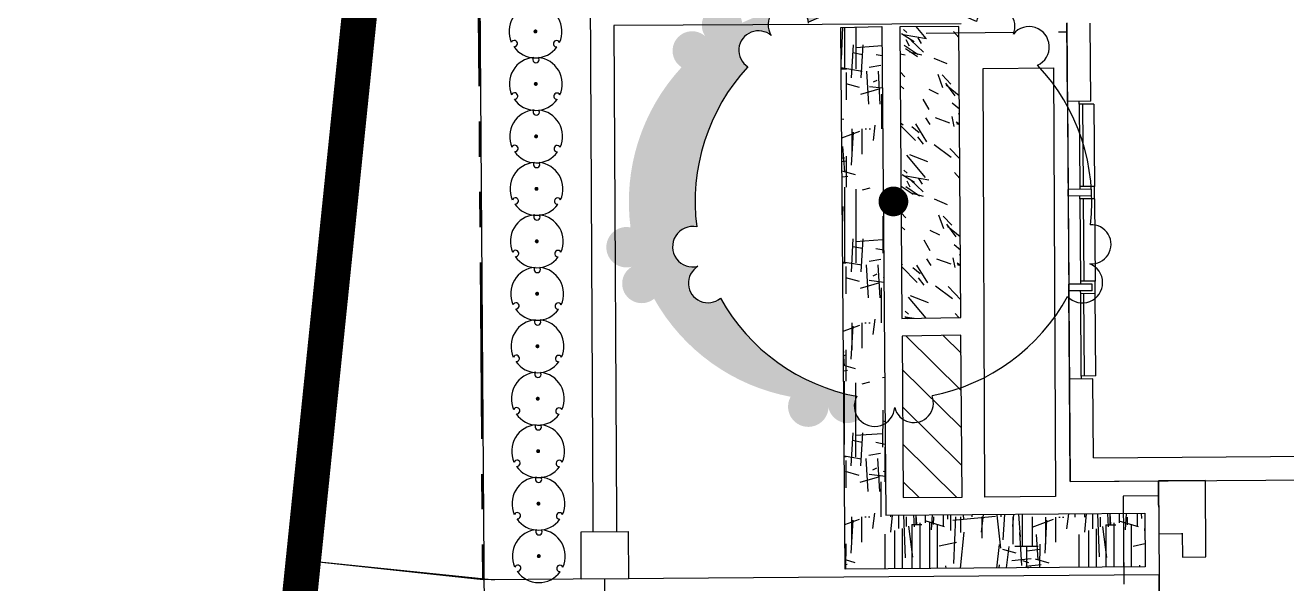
# Model space of a CAD drawing. Header units: feet. Extents: x 919634 to 928945, y 707022 to 708026.
# Drawn here: x 920102.47 to 920138.23, y 707475.97 to 707491.81 of the extents above; entities that cross this region are included whole.
import ezdxf

# ---------------------------------------------------------------- set-up
doc = ezdxf.new("R2010")
doc.units = ezdxf.units.FT
doc.header["$LTSCALE"] = 20
doc.header["$MEASUREMENT"] = 0
for name, pattern in [('PHANTOM2', [1.25, 0.625, -0.125, 0.125, -0.125, 0.125, -0.125]), ('Site Plan$0$HIDDEN2', [0.1875, 0.125, -0.0625]), ('Site Plan$0$PHANTOM2', [1.25, 0.625, -0.125, 0.125, -0.125, 0.125, -0.125])]:
    doc.linetypes.add(name, pattern=pattern)
doc.layers.add('-u-site-propline', color=7, linetype='PHANTOM2', true_color=0xd10000)
for name, color, linetype in [('-u-site-xref', 7, 'Continuous'), ('LK-SHRB-035M', 4, 'Continuous'), ('LK-SHRB-TRNK', 3, 'Continuous'), ('LP-SHRB', 7, 'Continuous'), ('Site Plan$0$-u-site-bldg_interior', 252, 'Continuous'), ('Site Plan$0$-u-site-fence', 4, 'Site Plan$0$FENCELINE1'), ('Site Plan$0$-u-site-wall', 4, 'Continuous'), ('Site Plan$0$SP-BLDG-ROOF ABOVE', 4, 'Site Plan$0$HIDDEN2'), ('x-RL TH7-LP Block$0$L-002', 253, 'Continuous'), ('x-RL TH7-LP Block$0$LK-TREE-050M', 253, 'Continuous'), ('x-RL TH7-LP Block$0$LK-TREE-TRNK', 253, 'Continuous'), ('x-RL TH7-LP Block$0$LP-PATT-GRND', 253, 'Continuous'), ('x-RL TH7-LP Block$0$LP-PATT-SHAR', 253, 'Continuous'), ('x-RL TH7-LP Block$0$LP-SHAR-BRDR-CONT', 253, 'Continuous'), ('x-RL TH7-LP Block$0$LP-TREE', 253, 'Continuous')]:
    doc.layers.add(name, color=color, linetype=linetype)
for name, color, linetype, lineweight in [('Site Plan$0$SP-LOT LINES', 252, 'Site Plan$0$PHANTOM2', 40), ('Site Plan$0$SP-SIDEWALK', 2, 'Continuous', 25), ('SP-BUILDING-FOOTPRINT', 1, 'Continuous', 25)]:
    doc.layers.add(name, color=color, linetype=linetype, lineweight=lineweight)
doc.layers.add('x-RL TH7-LP Block$0$-u-site-no_plot', color=253, linetype='Continuous', plot=False)
doc.layers.add('x-RL TH7-LP Block$0$LK-TREE-SHAD', color=253, linetype='Continuous', plot=False)
doc.layers.get('-u-site-xref').off()
doc.linetypes.add('Site Plan$0$FENCELINE1', pattern='A,0.25,-0.1,[133,ltypeshp.shx,S=0.1,R=0,X=-0.1,Y=0],-0.1,1', length=1.45)

# ---------------------------------------------------------------- blocks, each defined once
blk = doc.blocks.new('Site Plan$0$_Details_TH7_wall')
at = {"layer": 'Site Plan$0$-u-site-fence'}
blk.add_line((-9.913004859930131, -107.4084969323532), (-9.932499398614263, -104.4085602725283), dxfattribs=at)
at = {"layer": 'Site Plan$0$-u-site-wall'}
for p, q in [((-10.40425043879077, -85.07796084030997), (-10.26739357749466, -104.411210577935)), ((0.1317326306598261, -88.64501679036766, 1.984161202696665e-08), (-9.708494262071326, -88.71407069975976, 1.984161202701885e-08)), ((-9.708494262071326, -88.71407069975976), (-9.597410092246719, -104.4065089578507))]:
    blk.add_line(p, q, dxfattribs=at)
blk.add_wipeout([(-10.602485252567323, -104.41291405283395), (-10.611192813179358, -103.07294234481141), (-9.271221105156824, -103.06423478419937), (-9.26251354454479, -104.40420649222192)]).dxf.layer = 'Site Plan$0$-u-site-wall'
blk.add_lwpolyline([(-10.60248525256732, -104.4129140528339), (-10.61119281317936, -103.0729423448114), (-9.271221105156824, -103.0642347841994), (-9.26251354454479, -104.4042064922219)], close=True, dxfattribs=at)
blk = doc.blocks.new('Site Plan')
at = {"layer": 'Site Plan$0$-u-site-bldg_interior'}
for p, q in [((920132.0145895684, 707489.6466527556), (920131.9983944382, 707491.8653436489)), ((920132.6812384753, 707489.651518898), (920132.6651203163, 707491.8596649179)), ((920132.6812384753, 707489.651518898), (920132.0145895684, 707489.6466527556)), ((920132.0145895684, 707489.6466527556), (920132.0328376025, 707487.1467193547)), ((920132.3520867282, 707489.5657807317), (920132.3514784604, 707489.6491118451)), ((920132.7651778565, 707489.5687960524), (920132.3520867282, 707489.5657807317)), ((920132.3520867282, 707489.5657807317), (920132.3691182267, 707487.2325095575)), ((920132.4446629126, 707489.5664564831), (920132.4616944111, 707487.2331853089)), ((920132.7651778565, 707489.5687960524), (920132.782209355, 707487.2355248783)), ((920132.6994864804, 707487.1515854968), (920132.0328376025, 707487.1467193547)), ((920132.034206205, 707486.9592243496), (920132.0328376025, 707487.1467193547)), ((920132.782209355, 707487.2355248783), (920132.3691182267, 707487.2325095575)), ((920132.3691182267, 707487.2325095575), (920132.3697264945, 707487.1491784442)), ((920132.700855083, 707486.9640904918), (920132.6994864804, 707487.1515854968)), ((920132.7847944931, 707486.8813676464), (920132.782209355, 707487.2355248783)), ((920132.7008551119, 707486.964090492), (920132.034206205, 707486.9592243496)), ((920132.034206205, 707486.9592243496), (920132.0524542392, 707484.4592909486)), ((920132.3717033649, 707486.8783523256), (920132.371095097, 707486.9616834391)), ((920132.7847944931, 707486.8813676464), (920132.3717033649, 707486.8783523256)), ((920132.3717033649, 707486.8783523256), (920132.3887348634, 707484.5450811515)), ((920132.4642795493, 707486.879028077), (920132.4813110478, 707484.5457569029)), ((920132.7847944931, 707486.8813676464), (920132.8018259917, 707484.5480964723)), ((920132.7191031171, 707484.4641570908), (920132.0524542392, 707484.4592909486)), ((920132.0538228417, 707484.2717959435), (920132.0524542392, 707484.4592909486)), ((920132.7204717196, 707484.2766620858), (920132.0538228417, 707484.2717959435)), ((920132.0720708758, 707481.7718625426), (920132.0538228417, 707484.2717959435)), ((920132.8018259917, 707484.5480964723), (920132.3887348634, 707484.5450811515)), ((920132.3887348634, 707484.5450811515), (920132.3893431311, 707484.4617500381)), ((920132.3913200015, 707484.1909239197), (920132.3907117337, 707484.274255033)), ((920132.7204717196, 707484.2766620858), (920132.7191031171, 707484.4641570908)), ((920132.8044111298, 707484.1939392403), (920132.8018259917, 707484.5480964723)), ((920132.8044111298, 707484.1939392403), (920132.3913200015, 707484.1909239197)), ((920132.4083515, 707481.8576527454), (920132.3913200015, 707484.1909239197)), ((920132.5009276845, 707481.8583284968), (920132.4838961859, 707484.191599671)), ((920132.8214426283, 707481.8606680662), (920132.8044111298, 707484.1939392403)), ((920132.7387197827, 707481.776728685), (920132.0720708758, 707481.7718625426)), ((920132.0932842196, 707478.8656894051), (920132.0720708758, 707481.7718625426)), ((920132.8214426283, 707481.8606680662), (920132.4083515, 707481.8576527454)), ((920132.4083515, 707481.8576527454), (920132.4089597678, 707481.7743216321)), ((920132.755066984, 707479.5372044545), (920132.7387197827, 707481.776728685)), ((920132.755066984, 707479.5372044545), (920141.5048349579, 707479.6010725818)), ((920132.0932842196, 707478.8656894051), (920140.8430521935, 707478.9295575323))]:
    blk.add_line(p, q, dxfattribs=at)
for points in [[(920135.2707316744, 707477.4004532382), (920135.2756747812, 707476.7232604238), (920135.9423236881, 707476.7281265662), (920135.9265165017, 707478.8936701394), (920135.2598675948, 707478.888803997)], [(920135.2598675978, 707478.8888035895), (920135.2598675948, 707478.888803997), (920134.5932186879, 707478.8839378546), (920134.6041597319, 707477.3850431883), (920135.2708086388, 707477.3899093308), (920135.2707316744, 707477.4004532382)]]:
    blk.add_lwpolyline(points, dxfattribs=at)
at = {"layer": 'Site Plan$0$SP-BLDG-ROOF ABOVE'}
blk.add_line((920134.5982189387, 707478.1989164517), (920134.593218691, 707478.8839374471), dxfattribs=at)
for points in [[(920131.9211455017, 707502.4483944952), (920127.92125206, 707502.4191976406), (920128.0108450832, 707491.5843010851), (920132.0002930553, 707491.6172895592)], [(920134.5963269562, 707478.4580587877), (920133.5963539927, 707478.4507595771), (920133.6509634488, 707470.9694055528), (920134.6509364124, 707470.9767047636)]]:
    blk.add_lwpolyline(points, dxfattribs=at)
at = {"layer": 'Site Plan$0$SP-LOT LINES', "ltscale": 0.4}
blk.add_line((920115.4903690283, 707470.0776006057), (920115.3297863281, 707492.0770145342), dxfattribs=at)
at = {"layer": 'Site Plan$0$SP-SIDEWALK'}
blk.add_line((920115.7750009359, 707476.0716434364), (920110.3516105233, 707476.6288199158), dxfattribs=at)
blk.add_lwpolyline([(920115.4465735117, 707476.0774729288), (920110.3516105233, 707476.6288199158), (920110.0450168009, 707473.6445276565), (920115.4684711526, 707473.0775528478), (920134.6345806648, 707473.2174541864), (920134.6126830238, 707476.2173742676)], close=True, dxfattribs=at)
at = {"layer": 'Site Plan$0$-u-site-wall', "rotation": 359.8790130252749}
blk.add_blockref('Site Plan$0$_Details_TH7_wall', (920129.0539239723, 707580.4885109304, -1.984351254235182e-08), dxfattribs=at)
blk = doc.blocks.new('x-RL TH7-LP Block$0$TREE-SIMP-021')
at = {"layer": 'x-RL TH7-LP Block$0$LK-TREE-SHAD'}
h = blk.add_hatch(color=256, dxfattribs=at)
edge = h.paths.add_edge_path()
edge.add_arc((0.1670000000000016, 0), 0.5000000000000239, 260.3865617105897, 278.5936085237907)
edge.add_arc((0.2619320473717437, -0.4475469871519522), 0.05101736742950515, 186.3524412592835, 246.651281477449, ccw=False)
edge.add_arc((0, -2.131628207280301e-14), 0.4999999999999955, 279.61343828940744, 294.98973247718067, ccw=False)
edge = h.paths.add_edge_path()
edge.add_arc((0.1670000000000016, -2.842170943040401e-14), 0.4999999999999858, 285.35812662729506, 294.9897324771812, ccw=False)
edge.add_arc((0.2619320473717153, -0.4475469871519593), 0.05101736742950547, 317.3004536736503, 392.4177406316337)
edge.add_arc((0.3377983859684264, -0.3832874793667926), 0.04937740005396908, 228.3744434168904, 416.8573514313249)
edge.add_arc((0, -4.263256414560601e-14), 0.499999999999984, 316.8519098886588, 366.9897324771847)
edge.add_arc((0.5065839324883825, 0.1108125556681472), 0.0510173674294981, 258.3524412592744, 464.4177406316392)
edge.add_arc((0.4689134968027702, 0.2028230113137752), 0.04937740005396369, 300.3744434168894, 488.8573514313118)
edge.add_arc((0, -2.131628207280301e-14), 0.5000000000000026, 28.85190988865855, 78.98973247718327)
edge.add_arc((0.05115404106064148, 0.5160329129350814), 0.05101736742951309, 330.3524412592923, 399.9472398419138)
edge.add_arc((0.1190060928392711, 0.5086389940592824), 0.04937740005397353, 12.374443416904683, 125.5951215006767, ccw=False)
edge.add_arc((0.2181540410606431, 0.5160329129350814), 0.05101736742948313, -29.647558740707723, 176.4177406316317, ccw=False)
edge.add_arc((0.1670000000000016, -2.842170943040401e-14), 0.5000000000000039, 28.851909888658213, 78.98973247718328, ccw=False)
edge.add_arc((0.6359134968028002, 0.2028230113137681), 0.04937740005397455, -59.62555658313693, 128.85735143134, ccw=False)
edge.add_arc((0.6735839324883557, 0.1108125556681472), 0.05101736742948965, -101.64755874069431, 104.4177406316083, ccw=False)
edge.add_arc((0.1669999999999732, -1.4210854715202e-14), 0.5000000000000059, -43.14809011132962, 6.989732477181519, ccw=False)
edge.add_arc((0.5047983859678311, -0.3832874793662739), 0.04937740005395616, -131.62555658219208, 56.857351430414894, ccw=False)
edge.add_arc((0.4289320473717453, -0.4475469871519522), 0.05101736742948169, -173.64755874072046, 32.41774063164411, ccw=False)
at = {"layer": 'x-RL TH7-LP Block$0$LK-TREE-050M'}
for centre, radius, start, end in [((-0.04799390716075891, 0.5086389940592824), 0.04937740005396271, 12.3744434168969, 201.2618362351385), ((0.0511540410606699, 0.5160329129350814), 0.05101736742949643, 330.3524412592786, 176.4177406316339), ((-0.003777478401218559, 0.003136797043296724), 0.4952442819776592, 100.5015960879655, 151.0925035290089), ((-2.842170943040401e-14, -2.131628207280301e-14), 0.5, 28.85190988865747, 78.98973247718159), ((-0.4749689964509969, 0.2081133238393136), 0.05101736742949643, 42.43331910011396, 248.4177406316341), ((0.4689134968027702, 0.2028230113137681), 0.04937740005396271, 300.3744434168967, 129.2618362351378), ((-0.4985753626810379, 0.1115331750183941), 0.04937740005396271, 84.37444341689746, 273.2618362351384), ((0.5065839324883825, 0.1108125556681472), 0.05101736742949643, 258.3524412592795, 104.4177406316339), ((-2.842170943040401e-14, -2.131628207280301e-14), 0.5, 172.8519098886574, 222.9897324771822), ((-2.842170943040401e-14, -2.131628207280301e-14), 0.5, 316.8519098886569, 6.989732477181856), ((-0.3447010244698276, -0.3874118052906965), 0.05101736742949643, 114.3524412592789, 320.4177406316336), ((0.3377983859684264, -0.3832874793667926), 0.04937740005396271, 228.3744434168969, 57.2618362351381), ((-0.2601426129294566, -0.4397077010247585), 0.04937740005396271, 156.3744434168966, 345.2618362351382), ((0.2619320473717153, -0.4475469871519522), 0.05101736742949643, 183.8540007653813, 32.41774063163366), ((-2.842170943040401e-14, -2.131628207280301e-14), 0.5, 244.8519098886572, 294.9897324771821)]:
    blk.add_arc(centre, radius, start, end, dxfattribs=at)
at = {"layer": 'x-RL TH7-LP Block$0$LK-TREE-TRNK', "const_width": 0.03749999999999999}
blk.add_lwpolyline([(-0.01875000000001137, -2.131628207280301e-14, 1), (0.01874999999998295, -2.131628207280301e-14, 1)], format="xyb", close=True, dxfattribs=at)
blk = doc.blocks.new('x-RL TH7-LP Block', base_point=(1241.699483058532, 168.1706843559634))
at = {"layer": 'x-RL TH7-LP Block$0$LP-PATT-GRND'}
h = blk.add_hatch(dxfattribs=at)
h.set_pattern_fill('LFX-WAVE', color=256, scale=5.5, angle=89.54486262975581, pattern_type=2)
h.set_pattern_definition([(359.5448626297558, (922051.7780222174, 708476.840542703), (5.543516063414728, 5.456136880125248), [1.045, -4.455]), (359.5448626297558, (922051.6702101674, 708477.1164078185), (5.543516063414728, 5.456136880125248), [1.1, -4.4]), (2.724662629755803, (922051.8308360026, 708476.5651144836), (93.54074198513742, 4.757054126195823), [0.991529, -98.1611345]), (359.5448626297558, (922051.6169594865, 708477.3368377733), (5.543516063414728, 5.456136880125248), [1.155, -4.345000000000001]), (359.5448626297558, (922051.5091474367, 708477.6127028888), (5.543516063414728, 5.456136880125248), [1.265, -4.235]), (359.5448626297558, (922051.4558967558, 708477.8331328436), (5.543516063414728, 5.456136880125248), [1.375, -4.125]), (359.5448626297558, (922051.4580812353, 708478.1081241671), (5.543516063414728, 5.456136880125248), [1.375, -4.125]), (359.5448626297558, (922051.5148270834, 708478.3276803301), (5.543516063414728, 5.456136880125248), [1.32, -4.18]), (357.1589626297558, (922051.572009828, 708478.6022347576), (5.499826227944133, -0.04368284423337447), [1.321144, -130.793388]), (356.9422626297558, (922051.6841908369, 708478.8763522893), (5.49982906767068, -0.04369149243173682), [1.211248499999999, -119.9136839999999]), (2.271162629755832, (922051.7959349501, 708479.0954715564), (110.0402204753635, 4.626012724178569), [1.156309, -114.474569]), (353.5358626297558, (922051.9089897509, 708479.4795856179), (54.95457378590053, -5.93671862360315), [1.050774999999999, -104.0265764999999]), (353.2046626297558, (922051.966172495, 708479.7541400454), (5.499828222939492, -0.04368796834649254), [0.9960939999999999, -48.80852350000001]), (6.669862629755747, (922051.9819007482, 708481.7340775753), (38.54247690805446, 5.193989864376465), [0.8868475, -43.4555715]), (355.9685626297558, (922052.0355883251, 708481.5686458853), (5.499828699940631, -0.04368802493359963), [0.8817159999999994, -87.28998849999994]), (179.5448626297558, (922052.9679374498, 708481.2312290663), (-5.543516063414727, -5.456136880125248), [0.88, -4.62]), (353.2046626297558, (922052.0233552394, 708480.0286944731), (5.499828222939492, -0.04368796834649254), [0.9960939999999999, -48.80852350000001]), (356.1783626297558, (922052.0805379838, 708480.3032489008), (5.49982438582798, -0.04369335123179624), [0.936617, -92.7250115]), (355.9685626297558, (922052.137720728, 708480.5778033283), (5.499828699940631, -0.04368802493359963), [0.8817159999999994, -87.28998849999994]), (359.5448626297558, (922052.1399052077, 708480.852794652), (5.543516063414728, 5.456136880125248), [0.88, -4.62]), (182.9113626297558, (922053.7575228513, 708476.7698161855), (-88.04090988989452, -4.800853331624345), [0.936617, -92.7250115]), (179.5448626297558, (922053.7597073308, 708477.0448075092), (-5.543516063414727, -5.456136880125248), [0.99, -4.51]), (179.5448626297558, (922053.7618918106, 708477.3197988326), (-5.543516063414727, -5.456136880125248), [0.99, -4.51]), (179.5448626297558, (922053.7636393943, 708477.5397918915), (-5.543516063414727, -5.456136880125248), [0.935, -4.565]), (182.9113626297558, (922053.7653869778, 708477.7597849503), (-88.04090988989452, -4.800853331624345), [0.936617, -92.7250115]), (182.9113626297558, (922053.7680083533, 708478.0897745386), (-88.04090988989452, -4.800853331624345), [0.936617, -92.7250115]), (179.5448626297558, (922053.769755937, 708478.3097675975), (-5.543516063414727, -5.456136880125248), [0.88, -4.62]), (183.1211626297558, (922053.7719404168, 708478.5847589212), (-82.54108986136256, -4.844431515446729), [0.8817159999999999, -87.2899885]), (179.5448626297558, (922053.7741248963, 708478.8597502447), (-5.543516063414727, -5.456136880125248), [0.825, -4.675]), (179.5448626297558, (922053.7758724798, 708479.0797433035), (-5.543516063414727, -5.456136880125248), [0.825, -4.675]), (179.5448626297558, (922053.7784938553, 708479.4097328918), (-5.543516063414727, -5.456136880125248), [0.825, -4.675]), (182.9113626297558, (922053.7968434837, 708481.7196600098), (-88.04090988989452, -4.800853331624345), [0.936617, -92.7250115]), (179.5448626297558, (922053.7950959002, 708481.4996669512), (-5.543516063414727, -5.456136880125248), [0.77, -4.73]), (359.5448626297558, (922052.967500554, 708481.1762308016), (5.543516063414728, 5.456136880125248), [0.825, -4.675]), (179.5448626297558, (922053.7902900452, 708480.8946860392), (-5.543516063414727, -5.456136880125248), [0.825, -4.675]), (355.4592626297558, (922053.0181298595, 708480.6258112584), (5.499828108548212, -0.04368838570488588), [0.7719634999999994, -76.42421599999992]), (179.5448626297558, (922053.785921086, 708480.3447033922), (-5.543516063414727, -5.456136880125248), [0.77, -4.73]), (359.5448626297558, (922053.0683222691, 708480.0203934506), (5.543516063414728, 5.456136880125248), [0.7150000000000001, -4.785]), (179.5448626297558, (922053.7811152308, 708479.7397224802), (-5.543516063414727, -5.456136880125248), [0.77, -4.73]), (353.8342626297558, (922051.2821640432, 708476.734478237), (5.499825592415559, -0.04368860156956859), [0.5527445, -54.7215735]), (352.4198626297558, (922051.2843485229, 708477.0094695605), (5.499827348946488, -0.04368666475606633), [0.4434264999999997, -43.89899249999997]), (359.5448626297558, (922051.2860961064, 708477.2294626195), (5.543516063414728, 5.456136880125248), [0.33, -5.17]), (359.5448626297558, (922051.2878436899, 708477.4494556781), (5.543516063414728, 5.456136880125248), [0.275, -5.225]), (359.5448626297558, (922051.3214846757, 708481.6843220616), (5.543516063414728, 5.456136880125248), [0.7150000000000001, -4.785]), (179.5448626297558, (922052.0892759023, 708481.4032141952), (-5.543516063414727, -5.456136880125248), [0.77, -4.73]), (359.5448626297558, (922051.3162419248, 708481.0243428849), (5.543516063414728, 5.456136880125248), [0.825, -4.675]), (179.5448626297558, (922052.1390314159, 708480.7427981227), (-5.543516063414727, -5.456136880125248), [0.825, -4.675]), (359.5448626297558, (922051.3118729653, 708480.4743602377), (5.543516063414728, 5.456136880125248), [0.77, -4.73]), (183.6304626297558, (922052.0796641918, 708480.1932523713), (-71.54143437523445, -4.93184050249708), [0.7719634999999999, -76.42421599999999]), (359.5448626297558, (922051.2900281696, 708477.7244470018), (5.543516063414728, 5.456136880125248), [0.22, -5.279999999999999]), (179.5448626297558, (922051.4572074433, 708477.9981276375), (-5.543516063414727, -5.456136880125248), [0.165, -5.335]), (359.5448626297558, (922051.2939602329, 708478.2194313844), (5.543516063414728, 5.456136880125248), [0.22, -5.279999999999999]), (359.5448626297558, (922051.2961447124, 708478.4944227078), (5.543516063414728, 5.456136880125248), [0.275, -5.225]), (184.3084626297558, (922051.967483183, 708479.9191348396), (-60.54178561577355, -5.019194353439782), [0.6622880000000001, -65.56648449999999]), (359.5448626297558, (922051.3048826308, 708479.5943880022), (5.543516063414728, 5.456136880125248), [0.605, -4.895]), (173.8342626297558, (922051.8522439025, 708479.2600294548), (-5.499825592415559, 0.04368860156956912), [0.5527445, -54.7215735]), (359.5448626297558, (922051.3000767758, 708478.9894070904), (5.543516063414728, 5.456136880125248), [0.44, -5.06]), (179.5448626297558, (922051.6828801493, 708478.7113574954), (-5.543516063414727, -5.456136880125248), [0.385, -5.115]), (359.5448626297558, (922054.802926777, 708476.8165134276), (5.543516063414728, 5.456136880125248), [0.99, -4.51]), (359.5448626297558, (922054.7501129919, 708477.0919416473), (5.543516063414728, 5.456136880125248), [0.99, -4.51]), (2.91136262975579, (922054.9107388268, 708476.5406483124), (88.04090988989452, 4.800853331624315), [0.936617, -92.7250115]), (359.5448626297558, (922054.6418640461, 708477.3128084979), (5.543516063414728, 5.456136880125248), [1.1, -4.4]), (359.5448626297558, (922054.589050261, 708477.5882367174), (5.543516063414728, 5.456136880125248), [1.21, -4.29]), (359.5448626297558, (922054.5357995798, 708477.8086666722), (5.543516063414728, 5.456136880125248), [1.265, -4.235]), (359.5448626297558, (922054.4829857947, 708478.0840948917), (5.543516063414728, 5.456136880125248), [1.375, -4.125]), (359.5448626297558, (922054.539731643, 708478.3036510547), (5.543516063414728, 5.456136880125248), [1.32, -4.18]), (357.1589626297558, (922054.5969143874, 708478.5782054822), (5.499826227944133, -0.04368284423337447), [1.321144, -130.793388]), (357.0552626297558, (922054.6540971316, 708478.8527599099), (5.499825502697812, -0.04369529781345632), [1.2661935, -125.353316]), (2.271162629755832, (922054.8208395095, 708479.071442281), (110.0402204753635, 4.626012724178569), [1.156309, -114.474569]), (353.5358626297558, (922054.9338943103, 708479.4555563425), (54.95457378590053, -5.93671862360315), [1.050774999999999, -104.0265764999999]), (353.5358626297558, (922054.9360787898, 708479.730547666), (54.95457378590053, -5.93671862360315), [1.050774999999999, -104.0265764999999]), (6.25466262975575, (922055.0068053076, 708481.7100482999), (44.04230399986845, 5.150283452754916), [0.941446, -93.20338500000001]), (356.1783626297558, (922055.0604928845, 708481.5446166099), (5.49982438582798, -0.04369335123179624), [0.936617, -92.7250115]), (179.5448626297558, (922055.9928420094, 708481.2071997909), (-5.543516063414727, -5.456136880125248), [0.77, -4.73]), (353.5358626297558, (922054.9932615344, 708480.0051020934), (54.95457378590053, -5.93671862360315), [1.050774999999999, -104.0265764999999]), (356.1783626297558, (922055.1054425432, 708480.2792196254), (5.49982438582798, -0.04369335123179624), [0.936617, -92.7250115]), (356.1783626297558, (922055.1076270227, 708480.5542109489), (5.49982438582798, -0.04369335123179624), [0.936617, -92.7250115]), (359.5448626297558, (922055.1098115024, 708480.8292022726), (5.543516063414728, 5.456136880125248), [0.935, -4.565]), (179.5448626297558, (922054.802489881, 708476.761515163), (-5.543516063414727, -5.456136880125248), [1.045, -4.455]), (182.7246626297559, (922054.7501129919, 708477.0919416473), (-93.54074198513742, -4.757054126195793), [0.9915289999999994, -98.16113449999993]), (179.5448626297558, (922054.6418640461, 708477.3128084979), (-5.543516063414727, -5.456136880125248), [0.88, -4.62]), (175.7307626297558, (922054.588176469, 708477.4782401879), (-5.499825582468807, 0.04369200039084085), [0.8268314999999994, -81.85629649999993]), (183.9435626297558, (922054.4808013152, 708477.8091035682), (-66.04160612387757, -4.97554233936623), [0.717112, -70.9941155]), (179.5448626297558, (922054.4829857947, 708478.0840948917), (-5.543516063414727, -5.456136880125248), [0.7150000000000001, -4.785]), (179.5448626297558, (922054.4847333784, 708478.3040879505), (-5.543516063414727, -5.456136880125248), [0.7150000000000001, -4.785]), (179.5448626297558, (922054.5419161228, 708478.5786423782), (-5.543516063414727, -5.456136880125248), [0.77, -4.73]), (179.5448626297558, (922054.6540971316, 708478.8527599099), (-5.543516063414727, -5.456136880125248), [0.88, -4.62]), (182.9113626297558, (922054.711279876, 708479.1273143376), (-88.04090988989452, -4.800853331624345), [0.936617, -92.7250115]), (179.5448626297558, (922054.823460885, 708479.4014318694), (-5.543516063414727, -5.456136880125248), [1.045, -4.455]), (182.1474626297558, (922055.0072422036, 708481.7650465645), (-115.5400423766544, -4.582423130475822), [1.2112485, -119.913684]), (179.5448626297558, (922055.1150542534, 708481.4891814493), (-5.543516063414727, -5.456136880125248), [1.32, -4.18]), (359.5448626297558, (922053.7924745247, 708481.1696773629), (5.543516063414728, 5.456136880125248), [1.32, -4.18]), (177.1589626297558, (922055.1098115024, 708480.8292022726), (-5.499826227944132, 0.04368284423337622), [1.321144, -130.793388]), (359.5448626297558, (922053.7876686697, 708480.5646964508), (5.543516063414728, 5.456136880125248), [1.265, -4.235]), (177.0552626297558, (922055.0504442785, 708480.2796565212), (-5.499825502697813, 0.04369529781345568), [1.266193499999999, -125.3533159999999]), (359.5448626297558, (922053.7832997105, 708480.0147138039), (5.543516063414728, 5.456136880125248), [1.21, -4.29]), (176.8185626297558, (922054.935641894, 708479.6755494011), (-5.499825678228625, 0.04368931481833743), [1.156309, -114.474569]), (89.54486262975581, (922056.7793691395, 708476.3607990571), (-5.499826471769988, 0.04368959164473946), [0, -5.5]), (89.54486262975581, (922056.8221849393, 708481.7506289993), (-5.499826471769988, 0.04368959164473946), [0, -5.5]), (359.5448626297558, (922055.7920217501, 708476.6986527719), (5.543516063414728, 5.456136880125248), [0.99, -4.51]), (359.5448626297558, (922055.7942062296, 708476.9736440954), (5.543516063414728, 5.456136880125248), [0.99, -4.51]), (359.5448626297558, (922055.7959538131, 708477.1936371542), (5.543516063414728, 5.456136880125248), [0.99, -4.51]), (3.630462629755824, (922056.0342965006, 708479.5018166887), (71.54143437523445, 4.931840502497071), [0.7719634999999999, -76.42421599999999]), (356.5320626297557, (922055.743140028, 708477.4690653739), (5.499827454712963, -0.04368993175530136), [1.0464465, -103.5981925]), (359.5448626297558, (922055.7998858766, 708477.6886215367), (5.543516063414728, 5.456136880125248), [0.99, -4.51]), (179.5448626297558, (922056.7920391212, 708477.9557487337), (-5.543516063414727, -5.456136880125248), [0.935, -4.565]), (359.5448626297558, (922055.9159989489, 708478.457723451), (5.543516063414728, 5.456136880125248), [0.88, -4.62]), (356.1783626297558, (922055.8592531002, 708478.2381672879), (5.49982438582798, -0.04369335123179624), [0.936617, -92.7250115]), (179.5448626297558, (922056.7977187679, 708478.6707261751), (-5.543516063414727, -5.456136880125248), [0.88, -4.62]), (355.7307626297558, (922055.9753661725, 708479.0072692021), (5.499825582468807, -0.04369200039084154), [0.8268314999999999, -81.8562965]), (179.5448626297558, (922056.8025246231, 708479.2757070871), (-5.543516063414727, -5.456136880125248), [0.825, -4.675]), (183.6304626297558, (922056.8068935821, 708479.8256897341), (-71.54143437523445, -4.93184050249708), [0.7719634999999999, -76.42421599999999]), (179.5448626297558, (922056.8090780616, 708480.1006810578), (-5.543516063414727, -5.456136880125248), [0.7150000000000001, -4.785]), (3.630462629755824, (922056.0412868353, 708480.3817889242), (71.54143437523445, 4.931840502497071), [0.7719634999999999, -76.42421599999999]), (179.5448626297558, (922056.8138839168, 708480.7056619698), (-5.543516063414727, -5.456136880125248), [0.77, -4.73]), (355.4592626297558, (922056.0465295863, 708481.0417681007), (5.499828108548212, -0.04368838570488588), [0.7719634999999994, -76.42421599999992]), (183.3589626297558, (922056.8191266678, 708481.3656411463), (-77.04125684204745, -4.888205898308247), [0.8268314999999994, -81.85629649999993]), (355.9685626297558, (922055.9417758078, 708481.7026210694), (5.499828699940631, -0.04368802493359963), [0.8817159999999994, -87.28998849999994]), (106.6475626297558, (922054.9098650349, 708476.4306517829), (-5.368747093875172, 16.54317310837613), [0.7480824999999995, -74.06000799999994]), (106.2440626297558, (922054.695551623, 708477.147376808), (-5.368747284716244, 16.54317394668104), [0.5742165, -56.8474665]), (89.54486262975581, (922054.5349257878, 708477.6986701429), (-5.456136880125249, 5.543516063414727), [0.275, -5.225]), (103.5810626297558, (922054.5371102676, 708477.9736614664), (-5.368746988805652, 16.54317192493043), [0.2267704999999999, -22.45031249999999]), (71.10996262975581, (922054.4838595866, 708478.1940914212), (0.04368315681085816, 5.499825374647751), [0.1739265, -17.2186025]), (89.54486262975581, (922054.540168539, 708478.3586493194), (-5.456136880125249, 5.543516063414727), [0.165, -5.335]), (66.34626262975581, (922054.5414792268, 708478.5236441136), (11.21810817872337, 27.41175163637583), [0.418869, -41.46788249999999]), (72.8456626297558, (922054.7095322922, 708478.9073212788), (11.30544885496947, 38.41141667077267), [0.5742165, -56.8474665]), (73.59946262975578, (922054.8788960456, 708479.4559932383), (5.674584235031634, 21.95561699683666), [0.4004055, -39.64019949999999]), (89.54486262975581, (922054.9919508464, 708479.8401072995), (-5.456136880125249, 5.543516063414727), [0.165, -5.335]), (80.08256262975574, (922054.9932615344, 708480.0051020934), (0.04368746326805793, 5.499826913392134), [0.6691025, -32.7860885]), (89.54486262975581, (922055.1085008146, 708480.6642074784), (-5.456136880125249, 5.543516063414727), [0.55, -4.95]), (99.00716262975578, (922055.1128697739, 708481.2141901256), (-5.281368245680155, 27.54282612438713), [0.3345539999999998, -33.12064249999997]), (105.4902626297558, (922055.0604928845, 708481.5446166099), (-5.368761234403335, 16.54316813700176), [0.4004055, -39.64019949999999]), (96.66986262975574, (922055.8448355353, 708476.4232245522), (-5.193989864376479, 38.54247690805446), [0.4434264999999999, -43.8989925]), (95.25546262975578, (922055.7933324376, 708476.8636475658), (-5.106627402591039, 49.54212472433911), [0.5527444999999994, -54.72157349999996]), (80.79866262975577, (922055.7427031322, 708477.414067109), (5.805676667376952, 38.45509187745253), [0.7234095, -71.6177935]), (83.20466262975577, (922055.8583793087, 708478.1281707586), (0.04368796834649293, 5.499828222939492), [0.9960939999999999, -48.80852350000001]), (84.35046262975587, (922055.9762399645, 708479.1172657317), (0.04368531501784927, 5.499825501258021), [0.607497, -60.1419885]), (71.10996262975581, (922056.0360440841, 708479.7218097477), (0.04368315681085816, 5.499825374647751), [0.1739265, -17.2186025]), (89.54486262975581, (922056.0923530367, 708479.8863676457), (-5.456136880125249, 5.543516063414727), [0.33, -5.17]), (94.73926262975581, (922056.0949744122, 708480.216357234), (-5.062904262724225, 55.04195778584432), [0.607497, -60.1419885]), (94.73926262975581, (922056.0447820026, 708480.8217750421), (-5.062904262724225, 55.04195778584432), [0.607497, -60.1419885]), (102.0736626297558, (922055.9945895929, 708481.4271928497), (-5.325064254944668, 22.04299807983268), [0.5070724999999999, -50.2004195]), (93.6304626297558, (922052.8199309757, 708476.4472538276), (-4.931840502497076, 71.54143437523445), [0.7719634999999994, -76.42421599999992]), (86.1783626297559, (922052.7710492538, 708477.2176664296), (0.04369335123179659, 5.49982438582798), [0.9366169999999995, -92.72501149999992]), (82.83506262975585, (922052.8334747491, 708478.152200034), (5.892999188067924, 49.45475440907013), [0.941446, -93.20338500000001]), (78.2349626297558, (922052.9508985091, 708479.0862967424), (0.04368756580062266, 5.499828091209639), [0.280445, -27.7641595]), (89.54486262975581, (922053.0080812533, 708479.3608511701), (-5.456136880125249, 5.543516063414727), [0.385, -5.115]), (78.2349626297558, (922053.0111395248, 708479.7458390231), (0.04368756580062266, 5.499828091209639), [0.280445, -27.7641595]), (97.67496262975578, (922053.0683222691, 708480.0203934506), (-5.237685388765146, 33.04264716469547), [0.3889104999999998, -38.50196349999998]), (94.73926262975581, (922053.0163822757, 708480.4058181996), (-5.062904262724225, 55.04195778584432), [0.607497, -60.1419885]), (94.73926262975581, (922052.9661898661, 708481.0112360074), (-5.062904262724225, 55.04195778584432), [0.607497, -60.1419885]), (99.00716262975578, (922052.9159974564, 708481.6166538153), (-5.281368245680155, 27.54282612438713), [0.3345539999999998, -33.12064249999997]), (109.5279626297557, (922051.8849604755, 708476.4546810583), (-16.149959650448, 44.12968414860805), [0.6437584999999998, -63.73209149999998]), (106.2440626297558, (922051.6697732717, 708477.0614095539), (-5.368747284716244, 16.54317394668104), [0.5742165, -56.8474665]), (89.54486262975581, (922051.5091474367, 708477.6127028888), (-5.456136880125249, 5.543516063414727), [0.275, -5.225]), (116.1099626297558, (922051.5113319164, 708477.8876942123), (-5.456144118367343, 5.543511489442835), [0.1229855, -12.17538849999999]), (75.5086626297558, (922051.4572074433, 708477.9981276375), (0.04368411040834044, 5.49982968270692), [0.2267705, -22.4503125]), (75.5086626297558, (922051.5139532919, 708478.2176838006), (0.04368411040834044, 5.49982968270692), [0.2267705, -22.4503125]), (73.59946262975578, (922051.5706991401, 708478.4372399637), (5.674584235031634, 21.95561699683666), [0.4004055, -39.64019949999999]), (72.8456626297558, (922051.6837539409, 708478.8213540247), (11.30544885496947, 38.41141667077267), [0.5742165, -56.8474665]), (73.59946262975578, (922051.8531176943, 708479.3700259841), (5.674584235031634, 21.95561699683666), [0.4004055, -39.64019949999999]), (71.10996262975581, (922051.966172495, 708479.7541400454), (0.04368315681085816, 5.499825374647751), [0.1739265, -17.2186025]), (79.2400626297558, (922052.0224814477, 708479.9186979436), (5.761935879954665, 32.95527474735766), [0.6149165, -60.876948]), (89.54486262975581, (922052.1372838322, 708480.5228050636), (-5.456136880125249, 5.543516063414727), [0.6599999999999999, -4.84]), (103.5810626297558, (922052.1425265832, 708481.1827842403), (-5.368746988805652, 16.54317192493043), [0.2267704999999999, -22.45031249999999]), (106.2440626297558, (922052.0892759023, 708481.4032141952), (-5.368747284716244, 16.54317394668104), [0.5742165, -56.8474665])])
h.paths.add_polyline_path([(1344.287263114355, 179.5784314324846), (1344.284483260475, 186.9206653302535), (1345.803921243409, 186.9206653367728), (1345.810490233242, 178.4189713639207), (1330.450784889166, 178.4010399378603), (1330.430425366736, 179.5669784400379)])
h = blk.add_hatch(dxfattribs=at)
h.set_pattern_fill('ANSI31', color=256, scale=6)
h.set_pattern_definition([(45, (922058.459998601, 708483.1478250609), (-0.5303300858899107, 0.5303300858899107), [])])
h.paths.add_polyline_path([(1339.211980746593, 180.0765085024759), (1343.793878176017, 180.0784333798802), (1343.793878176133, 181.7463660781505), (1339.194575097645, 181.7463660784997), (1339.211982230772, 180.0763661133824)])
at = {"layer": 'x-RL TH7-LP Block$0$LP-PATT-SHAR'}
h = blk.add_hatch(dxfattribs=at)
h.set_pattern_fill('LAFX-C235-MULCH', color=256, scale=4, pattern_type=2)
h.set_pattern_definition([(4.236394799059999, (922059.3682858322, 708477.6899344464), (-55.99999999996307, -3.999999999998226), [0.196788, -108.099101158]), (11.8886580396, (922061.7959658323, 708479.7178544463), (-19.99999999998795, -3.999999999987124), [0.28226, -77.3836900904]), (18.7586503478, (922058.2052898323, 708479.2381344463), (-12.00135249324568, -3.995940231420409), [0.40684, -210.8370881116]), (26.5650511771, (922058.3797378322, 708478.0606144463), (3.999999999998839, 4.000000000001912), [0.195036, -8.74923497568]), (29.291362171, (922058.2997658323, 708478.6857744463), (-99.99999999996487, -56.0000000000163), [0.34172, -187.7008469828]), (30.5792268725, (922061.9486058323, 708480.5029744463), (-67.99999999995879, -39.99999999999294), [0.18574, -102.0297179592]), (30.96375653209999, (922061.0618458323, 708478.4531344463), (-7.999999999990193, -3.99999999999663), [0.59336, -22.7304477954]), (31.6075022462, (922061.8032458322, 708479.3035344463), (-20.00000000002493, -11.9999999999917), [0.2219, -60.8354494424]), (33.69006752600001, (922060.3713258323, 708476.7231944463), (-7.999999999996394, -3.999999999999507), [0.262072, -14.16013209604]), (34.6951535312, (922060.7929258323, 708480.3066144463), (-11.99999999999839, -7.999999999988333), [0.34478, -62.90077335639999]), (35.188743132, (922059.8043658322, 708476.3234184464), (-107.9704025626283, -76.04204212472915), [0.69372, -214.6014234584]), (35.7538872544, (922061.5270458322, 708478.0678944463), (-28.00000000002642, -19.99999999999163), [0.44784, -122.7755438572]), (36.41637851990001, (922059.0484458322, 708477.8498144463), (-76.01414970793455, -55.98079174272707), [0.55096, -208.255153236]), (36.8698976458, (922058.5178402322, 708479.8995744464), (-12.00000000000615, -7.99999999999078), [0.145372, -19.85462805224]), (37.18470645320001, (922058.5905258323, 708479.3689744463), (-15.99999999999958, -11.99999999998536), [0.26458, -145.3376168468]), (38.9909940425, (922060.0224458323, 708478.6057744463), (-20.0000000000038, -15.99999999999983), [0.196388, -107.877662002]), (39.61068824, (922059.6808058323, 708479.7396544464), (-91.99999999997935, -75.99999999991097), [0.82084, -149.7514050452]), (40.50284838530001, (922061.4470858322, 708479.4198544463), (-135.9659065597899, -116.0399597267622), [0.45884, -215.1704678476]), (41.34777721970001, (922058.5978058323, 708478.8529744464), (-31.99999999991816, -27.9999999999343), [0.24204, -132.9645501448]), (42.58049078329999, (922061.8832058322, 708476.7595344463), (-47.99999999992922, -43.99999999986755), [0.365244, -200.632269924]), (42.84703721090001, (922059.0193658323, 708479.0782144463), (-107.9619766122515, -100.0410496043131), [0.68404, -222.9227381596]), (43.36342295840001, (922059.9424858323, 708479.4343744463), (-68.00000000007914, -64.00000000011224), [0.359924, -98.67542319200001]), (43.95837332399999, (922060.2259658322, 708479.1945344463), (-107.9999999998423, -103.9999999998839), [0.5654399999999999, -155.023745074]), (44.0289780689, (922059.4772858323, 708479.9431744464), (-116.0000000001742, -112.0000000000871), [0.303284, -166.5978840112]), (44.1185960034, (922058.3216058323, 708476.6359744463), (-123.9413914751457, -120.0605325627017), [0.6684, -177.5451185268]), (45.9093804492, (922060.9237658323, 708478.7947344463), (120.0000000000683, 124.0000000000745), [0.32384, -177.8895149972]), (46.19348942400001, (922061.4616058322, 708478.9473744463), (88.04075343188468, 91.961001164119), [0.49352, -132.4726452916]), (46.49433359130001, (922062.2102858323, 708480.0667344463), (71.96612476155346, 76.03207801210893), [0.59128, -109.7536501416]), (47.29061004259999, (922061.9486058323, 708478.5984944464), (44.00000000004975, 47.99999999998922), [0.51436, -70.252845592]), (47.29061004259999, (922058.4306058323, 708479.8049744463), (44.00000000004975, 47.99999999998922), [0.1286, -70.6386294368]), (47.8155566842, (922059.3682858322, 708478.9110544464), (76.00000000003259, 84.00000000000307), [0.3139, -172.4286839816]), (48.6913859865, (922060.7129658323, 708476.6505064464), (27.99999999997342, 32.00000000002454), [0.63864, -175.0884164632]), (48.945186229, (922058.9830458323, 708479.9358944463), (80.00000000014165, 92.00000000004077), [0.298808, -164.139629128]), (49.2891533288, (922058.9103258323, 708476.8322144463), (23.98960873812287, 28.00890345213219), [0.41232, -189.6192475584]), (50.52754015170001, (922058.5178402322, 708478.3804144464), (35.99999999987128, 43.99999999991179), [0.6402800000000001, -87.4505651716]), (50.59933933650001, (922060.8728458323, 708477.9733744463), (35.999999999971, 43.99999999993225), [0.26338, -144.6779873448]), (51.6666598909, (922062.1812058323, 708477.4718544463), (59.99999999990578, 75.99999999987719), [0.398448, -218.8730720772]), (52.1250163489, (922060.2186858322, 708478.3513744463), (12.00000000000035, 15.99999999999941), [0.165748, -45.4412674816]), (52.5238204386, (922059.3101258322, 708479.7251344463), (52.00000000003287, 67.99999999994802), [0.274768, -150.9336970072]), (52.74471054640001, (922059.5790458323, 708477.3119344463), (12.00571148050183, 15.99571479635884), [0.64836, -124.9541741904]), (52.853313302, (922061.4325658323, 708477.2901344463), (11.99999999998811, 15.99999999999677), [0.300924, -165.3010089128]), (52.853313302, (922058.3215898323, 708477.2392544464), (11.99999999998811, 15.99999999999677), [0.6018399999999999, -165.0000854696]), (53.42696902149999, (922060.6257258323, 708480.0812944464), (80.00000000000671, 108.0000000000848), [0.280572, -154.1215008996]), (55.0079798014, (922061.9704058323, 708478.0315344463), (8.000000000000005, 11.99999999998184), [0.2661719999999999, -48.56004884799999]), (55.58163552090001, (922060.6548058323, 708478.4022544463), (51.97263882129674, 76.01871357711228), [0.4758, -169.2769596504]), (55.88552705470001, (922060.8001658323, 708479.2163344463), (7.999999999982264, 11.99999999999247), [0.54432, -149.2288414084]), (56.30993247399999, (922060.1242058323, 708477.1447744464), (3.999999999999508, 7.999999999996393), [0.7338, -13.68840068556]), (56.30993247399999, (922059.2083658322, 708477.4500544464), (3.999999999999508, 7.999999999996393), [0.28828, -14.13392479544]), (56.59217541029999, (922061.7232858323, 708480.1612544464), (108.0552685508548, 163.9635902827126), [0.40924, -210.3797519764]), (57.14427804959999, (922058.1544098323, 708477.7117344463), (36.02656141108064, 55.98291590184687), [0.41532, -147.1516050132]), (57.99461679189999, (922059.4772858323, 708476.7013864464), (11.99999999999397, 19.99999999998042), [0.4114399999999999, -37.32449366455999]), (60.708637829, (922060.5457658323, 708476.3524944463), (56.00000000001632, 99.99999999996487), [0.3417, -187.7008469828]), (62.81888891450001, (922059.8843258322, 708478.3368144464), (4.000000000003781, 7.99999999999943), [0.302324, -166.0707500204]), (65.1794586645, (922061.3089658322, 708480.0231344464), (23.98016984858512, 52.00914779172928), [0.64068, -237.3845405396]), (66.2505055071, (922059.6953658323, 708477.0502944463), (27.99999999999469, 63.99999999988719), [0.397056, -108.8549478608]), (68.1985905136, (922059.7534858322, 708478.6638944463), (4.000000000010463, 11.999999999997), [0.5479999999999999, -20.99266290064]), (68.4590240815, (922060.2041658323, 708479.6814944464), (51.99999999990812, 132.0000000000264), [0.296948, -163.116638836]), (69.1022345012, (922058.8958058322, 708477.4500544464), (31.96079913338266, 84.01492319077363), [0.42792, -145.1742755116]), (69.22774531800002, (922062.1012458323, 708477.2610544463), (11.99999999996873, 31.99999999999514), [0.225444, -123.83905563]), (70.3461759419, (922060.6548058323, 708477.3628144463), (4.000000000006307, 11.99999999998665), [0.64832, -58.8159421784]), (70.9743939624, (922061.2871658322, 708476.8685744463), (4.000000000009033, 12.00000000000449), [0.44592, -122.2569542368]), (71.5650511771, (922059.1720058323, 708478.3222944463), (-1.536326621476292e-12, 4.000000000002049), [0.6205999999999999, -12.02850691588]), (72.9794743885, (922061.1999658323, 708477.4427744463), (43.99999999994675, 144.0000000000047), [0.372476, -204.6055718795999]), (74.8459319497, (922059.1792858322, 708480.1612544464), (39.99999999994552, 147.9999999999274), [0.361464, -198.555606126]), (78.690067526, (922058.7940458322, 708476.2507344463), (-6.269429420058259e-13, 4.000000000000169), [0.593, -19.80307453568]), (79.91940201250002, (922061.8541258323, 708477.3773744464), (11.99999999994069, 67.99999999995808), [0.6644399999999999, -182.1578872004]), (93.0664855011, (922060.2404858322, 708477.9443344463), (3.963425912546002, -76.00191612744558), [0.4076399999999999, -147.8084333904])])
h.paths.add_polyline_path([(1338.694547936437, 181.7463660784997), (1330.44137019664, 181.7467582436511), (1330.439840059262, 180.0766257750802), (1338.712009390583, 180.0711546798702), (1338.694602257456, 181.7411546449875)])
at = {"layer": 'x-RL TH7-LP Block$0$-u-site-no_plot'}
blk.add_line((1241.699483058532, 168.1706843559634), (1396.366149725276, 168.1706843558932), dxfattribs=at)
at = {"layer": 'x-RL TH7-LP Block$0$L-002'}
for points in [[(1344.287263114355, 179.5784314324846), (1344.284483260475, 186.9206653302535), (1345.803921243409, 186.9206653367728), (1345.810490233242, 178.4189713639207), (1330.450784889166, 178.4010399378603), (1330.430425366736, 179.5669784400379)], [(1339.211980746593, 180.0765085024759), (1343.793878176017, 180.0784333798802), (1343.793878176133, 181.7463660781505), (1339.194575097645, 181.7463660784997), (1339.211982230772, 180.0763661133824)]]:
    blk.add_lwpolyline(points, close=True, dxfattribs=at)
at = {"layer": 'x-RL TH7-LP Block$0$LP-SHAR-BRDR-CONT'}
for points in [[(1343.794052272919, 182.3911393356975), (1331.637254601694, 182.4240627852269), (1331.637254601694, 184.4240627852269), (1343.794052273035, 184.3911393356975)], [(1338.694547936437, 181.7463660784997), (1330.44137019664, 181.7467582436511), (1330.439840059262, 180.0766257750802), (1338.712009390583, 180.0711546798702), (1338.694602257456, 181.7411546449875)]]:
    blk.add_lwpolyline(points, close=True, dxfattribs=at)
at = {"layer": 'x-RL TH7-LP Block$0$LP-TREE', "xscale": 11.24595552882447, "yscale": 11.24595552882447, "zscale": 9.733612224634927, "rotation": 270}
blk.add_blockref('x-RL TH7-LP Block$0$TREE-SIMP-021', (1335.391952441423, 179.8578751748428), dxfattribs=at)
blk = doc.blocks.new('SHRUB-LRG-020')
at = {"layer": 'LK-SHRB-035M'}
for centre, radius, start, end in [((0, 0), 0.5, 94.34978531993045, 204.197478914356), ((0.001889855033477161, 0.4603848002291109), 0.05995317584729301, 145.5617106720357, 37.37413056032797), ((0, 0), 0.5, 335.6607324966503, 84.36192919374862), ((-0.3996498600313707, -0.2285557376460936), 0.05995317584729301, 265.5617106720358, 157.3741305603279), ((0.3977600049978971, -0.2318290625830173), 0.05995317584729301, 25.56171067203576, 277.3741305603279), ((0, 0), 0.5, 215.0580211348241, 323.979530820607)]:
    blk.add_arc(centre, radius, start, end, dxfattribs=at)
at = {"layer": 'LK-SHRB-TRNK', "const_width": 0.0375}
blk.add_lwpolyline([(-0.01875000000000071, 0, 1), (0.01875000000000071, 0, 1)], format="xyb", close=True, dxfattribs=at)

msp = doc.modelspace()

# ---------------------------------------------------------------- block references
at = {"layer": '-u-site-xref'}
msp.add_blockref('Site Plan', (0, 0), dxfattribs=at)

# ---------------------------------------------------------------- next in the draw order: linework, layer by layer
at = {"layer": '-u-site-propline', "const_width": 1}
msp.add_lwpolyline([(920947.0000886252, 707545.9204017931), (920946.2013768834, 707600.8345230455), (920548.4734135537, 707598.2488059332), (920114.5755185183, 707595.4173937511), (920115.1048384466, 707522.8953291861), (920102.9668962085, 707404.7482034572), (920105.5431136015, 707051.8130943171), (920991.6971269739, 707057.367269914), (920991.4728619354, 707093.1250671773), (921085.439179533, 707093.7985091242), (921082.2021453959, 707546.7798329409)], close=True, dxfattribs=at)
at = {"layer": 'SP-BUILDING-FOOTPRINT'}
msp.add_lwpolyline([(920131.9983174709, 707491.8758879633), (920132.0932842196, 707478.8656894051), (920134.593218691, 707478.8839374471), (920134.6540454683, 707470.550826518), (920132.1541120046, 707470.5325784833), (920132.2392694971, 707458.8662226122), (920134.2392627791, 707458.8808213794), (920134.3146879869, 707448.5477633221), (920132.3147577455, 707448.5309072778), (920132.4096315294, 707435.5334468556), (920128.4097380716, 707435.5042499979), (920128.4802969027, 707425.8378729257), (920134.4801372992, 707425.8816361325), (920134.4801372992, 707425.8816361325), (920166.6459465899, 707426.116491655), (920166.5632226368, 707437.4494589223), (920186.8126831849, 707437.5972679985), (920186.7348444747, 707448.2636506523), (920197.5678899369, 707448.3427898302), (920197.485098191, 707459.675820756), (920177.2356376433, 707459.5280116796), (920177.0750549488, 707481.5274248295), (920197.3245154965, 707481.6752339058), (920197.2417906055, 707493.0083296777)], dxfattribs=at)

# ---------------------------------------------------------------- next in the draw order: block references
at = {"layer": '-u-site-xref', "rotation": 270.3936340929644}
msp.add_blockref('x-RL TH7-LP Block', (920114.7513192896, 707580.4182631875), dxfattribs=at)
at = {"layer": 'LP-SHRB', "xscale": 1.502163410681632, "yscale": 1.502163410681632, "zscale": 1.502163410681632}
for p in [(920116.9330202049, 707491.6289961402), (920116.9424949258, 707490.1411029068), (920116.9519696467, 707488.6532096734), (920116.9614443677, 707487.1653164399), (920116.9709190886, 707485.6774232065), (920116.9803938095, 707484.1895299731), (920116.9898685304, 707482.7016367397), (920116.9993432513, 707481.2137435062), (920117.0088179723, 707479.7258502728), (920117.0182926932, 707478.2379570394), (920117.0277674141, 707476.750063806)]:
    msp.add_blockref('SHRUB-LRG-020', p, dxfattribs=at)

doc.saveas('drawing.dxf')
